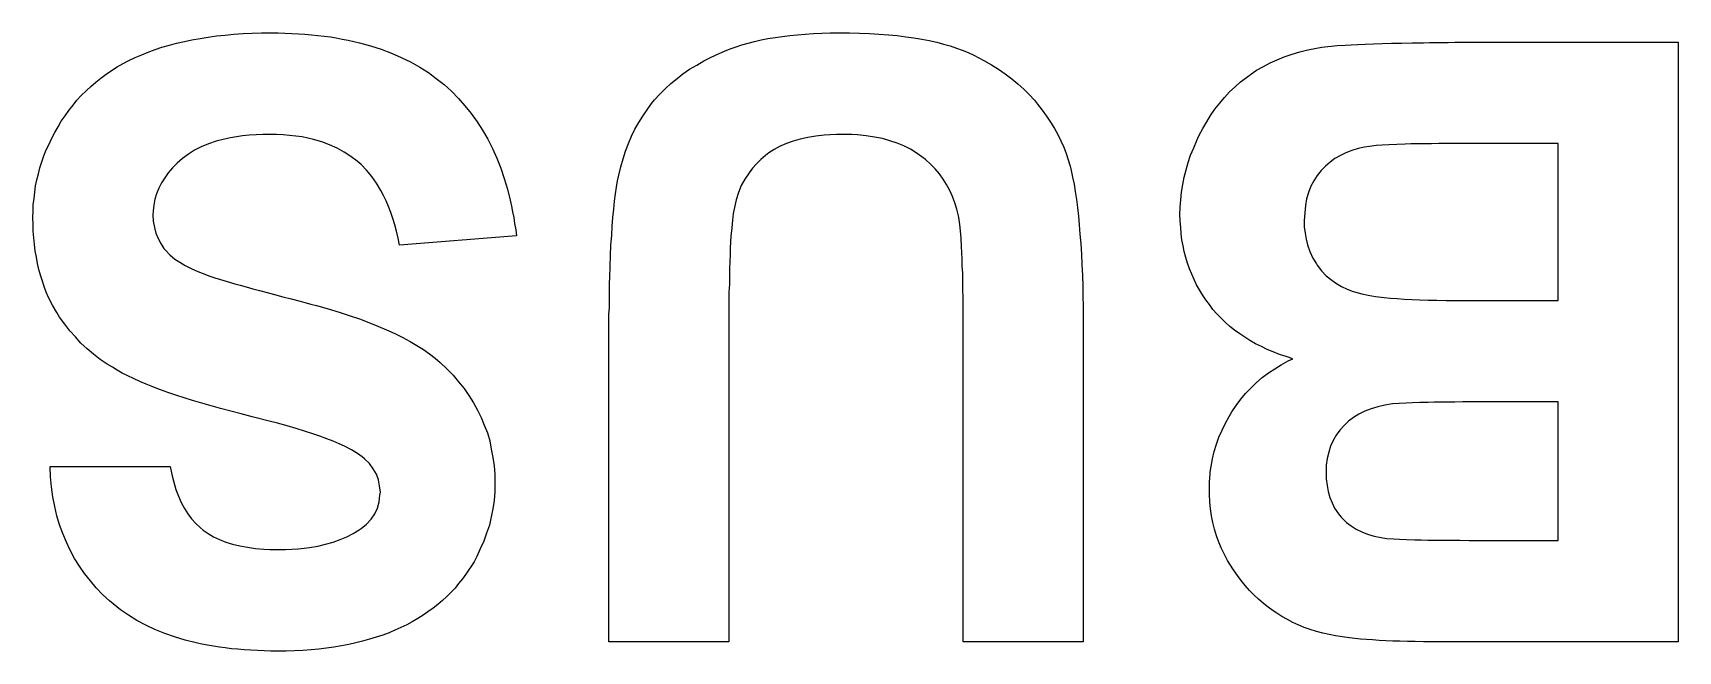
# Model space of a CAD drawing. Extents: x 132.5 to 157.1, y -74.2 to -51.1.
# Drawn here: x 148.475 to 152.656, y -69.58 to -68.009 of the extents above; entities that cross this region are included whole.
import ezdxf

# ---------------------------------------------------------------- set-up
doc = ezdxf.new("R2010")
doc.units = 0
doc.layers.add('BLACK', color=7, linetype='CONTINUOUS')

msp = doc.modelspace()

# ---------------------------------------------------------------- linework, layer by layer
at = {"layer": 'BLACK', "linetype": 'CONTINUOUS'}
for p, q in [((148.879, -68.0266), (148.9, -68.0229)), ((148.9, -68.0229), (148.92, -68.0196)), ((148.92, -68.0196), (148.942, -68.0168)), ((148.942, -68.0168), (148.964, -68.0145)), ((148.964, -68.0145), (148.986, -68.0125)), ((148.986, -68.0125), (149.009, -68.011)), ((149.009, -68.011), (149.032, -68.0099)), ((149.032, -68.0099), (149.056, -68.0093)), ((149.056, -68.0093), (149.08, -68.0091)), ((149.08, -68.0091), (149.098, -68.0092)), ((149.098, -68.0092), (149.115, -68.0096)), ((149.115, -68.0096), (149.133, -68.0102)), ((149.133, -68.0102), (149.15, -68.0111)), ((149.15, -68.0111), (149.166, -68.0123)), ((149.166, -68.0123), (149.183, -68.0137)), ((149.183, -68.0137), (149.199, -68.0153)), ((149.199, -68.0153), (149.215, -68.0173)), ((149.215, -68.0173), (149.231, -68.0195)), ((149.231, -68.0195), (149.246, -68.0219)), ((149.246, -68.0219), (149.261, -68.0246)), ((149.261, -68.0246), (149.276, -68.0275)), ((150.326, -68.0271), (150.343, -68.0237)), ((150.343, -68.0237), (150.361, -68.0206)), ((150.361, -68.0206), (150.38, -68.0179)), ((150.38, -68.0179), (150.399, -68.0155)), ((150.399, -68.0155), (150.418, -68.0136)), ((150.418, -68.0136), (150.438, -68.0119)), ((150.438, -68.0119), (150.459, -68.0107)), ((150.459, -68.0107), (150.48, -68.0098)), ((150.48, -68.0098), (150.501, -68.0092)), ((150.501, -68.0092), (150.524, -68.0091)), ((150.524, -68.0091), (150.55, -68.0092)), ((150.55, -68.0092), (150.576, -68.0098)), ((150.576, -68.0098), (150.601, -68.0108)), ((150.601, -68.0108), (150.625, -68.0122)), ((150.625, -68.0122), (150.649, -68.014)), ((150.649, -68.014), (150.671, -68.0161)), ((150.671, -68.0161), (150.693, -68.0187)), ((150.693, -68.0187), (150.714, -68.0216)), ((150.714, -68.0216), (150.734, -68.0249)), ((148.735, -68.0715), (148.752, -68.0644)), ((148.752, -68.0644), (148.768, -68.0577)), ((148.768, -68.0577), (148.786, -68.0514)), ((148.786, -68.0514), (148.803, -68.0456)), ((148.803, -68.0456), (148.822, -68.0402)), ((148.822, -68.0402), (148.84, -68.0352)), ((148.84, -68.0352), (148.86, -68.0307)), ((148.86, -68.0307), (148.879, -68.0266)), ((149.276, -68.0275), (149.291, -68.0308)), ((149.291, -68.0308), (149.305, -68.0342)), ((149.305, -68.0342), (149.333, -68.0419)), ((149.333, -68.0419), (149.36, -68.0507)), ((149.36, -68.0507), (149.386, -68.0604)), ((149.386, -68.0604), (149.411, -68.0712)), ((150.199, -68.0704), (150.219, -68.0611)), ((150.219, -68.0611), (150.233, -68.0552)), ((150.233, -68.0552), (150.247, -68.0496)), ((150.247, -68.0496), (150.262, -68.0444)), ((150.262, -68.0444), (150.277, -68.0395)), ((150.277, -68.0395), (150.293, -68.035)), ((150.293, -68.035), (150.309, -68.0309)), ((150.309, -68.0309), (150.326, -68.0271)), ((150.734, -68.0249), (150.753, -68.0287)), ((150.753, -68.0287), (150.772, -68.0328)), ((150.772, -68.0328), (150.789, -68.0373)), ((150.789, -68.0373), (150.806, -68.0422)), ((150.806, -68.0422), (150.822, -68.0475)), ((150.822, -68.0475), (150.837, -68.0532)), ((150.837, -68.0532), (150.852, -68.0592)), ((150.852, -68.0592), (150.866, -68.0657)), ((150.866, -68.0657), (150.879, -68.0723)), ((151.655, -68.0698), (151.675, -68.0632)), ((151.675, -68.0632), (151.695, -68.0574)), ((151.695, -68.0574), (151.715, -68.0523)), ((151.715, -68.0523), (151.737, -68.0481)), ((151.737, -68.0481), (151.751, -68.0457)), ((151.751, -68.0457), (151.766, -68.0436)), ((151.766, -68.0436), (151.774, -68.0428)), ((151.774, -68.0428), (151.79, -68.0413)), ((151.79, -68.0413), (151.81, -68.0399)), ((151.81, -68.0399), (151.825, -68.0391)), ((151.825, -68.0391), (151.842, -68.0383)), ((151.842, -68.0383), (151.861, -68.0375)), ((151.861, -68.0375), (151.882, -68.0368)), ((151.882, -68.0368), (151.904, -68.0362)), ((151.904, -68.0362), (151.928, -68.0355)), ((151.928, -68.0355), (151.953, -68.035)), ((151.953, -68.035), (151.98, -68.0344)), ((151.98, -68.0344), (152.009, -68.034)), ((152.009, -68.034), (152.024, -68.0337)), ((152.024, -68.0337), (152.04, -68.0335)), ((152.04, -68.0335), (152.056, -68.0333)), ((152.056, -68.0333), (152.072, -68.0331)), ((152.072, -68.0331), (152.089, -68.033)), ((152.089, -68.033), (152.106, -68.0328)), ((152.106, -68.0328), (152.123, -68.0326)), ((152.123, -68.0326), (152.142, -68.0325)), ((152.142, -68.0325), (152.656, -68.0325)), ((152.656, -68.0325), (152.656, -69.5566)), ((148.661, -68.1141), (148.675, -68.1047)), ((148.675, -68.1047), (148.689, -68.0957)), ((148.689, -68.0957), (148.704, -68.0872)), ((148.704, -68.0872), (148.719, -68.0791)), ((148.719, -68.0791), (148.735, -68.0715)), ((149.411, -68.0712), (149.435, -68.083)), ((149.435, -68.083), (149.458, -68.0959)), ((149.458, -68.0959), (149.48, -68.1098)), ((150.127, -68.1132), (150.144, -68.1016)), ((150.144, -68.1016), (150.162, -68.0907)), ((150.162, -68.0907), (150.18, -68.0803)), ((150.18, -68.0803), (150.199, -68.0704)), ((150.879, -68.0723), (150.892, -68.0792)), ((150.892, -68.0792), (150.911, -68.09)), ((150.911, -68.09), (150.929, -68.1013)), ((150.929, -68.1013), (150.946, -68.1132)), ((151.569, -68.1146), (151.585, -68.104)), ((151.585, -68.104), (151.602, -68.0943)), ((151.602, -68.0943), (151.619, -68.0853)), ((151.619, -68.0853), (151.637, -68.0772)), ((151.637, -68.0772), (151.655, -68.0698)), ((148.61, -68.1564), (148.622, -68.1452)), ((148.622, -68.1452), (148.635, -68.1343)), ((148.635, -68.1343), (148.648, -68.124)), ((148.648, -68.124), (148.661, -68.1141)), ((149.48, -68.1098), (149.5, -68.1247)), ((149.5, -68.1247), (149.52, -68.1406)), ((149.52, -68.1406), (149.539, -68.1575)), ((150.082, -68.151), (150.096, -68.1378)), ((150.096, -68.1378), (150.112, -68.1252)), ((150.112, -68.1252), (150.127, -68.1132)), ((150.946, -68.1132), (150.963, -68.1255)), ((150.963, -68.1255), (150.978, -68.1384)), ((150.978, -68.1384), (150.993, -68.1518)), ((151.516, -68.1592), (151.53, -68.1461)), ((151.53, -68.1461), (151.544, -68.1337)), ((151.544, -68.1337), (151.559, -68.122)), ((151.559, -68.122), (151.569, -68.1146)), ((148.577, -68.193), (148.587, -68.1803)), ((148.587, -68.1803), (148.598, -68.1681)), ((148.598, -68.1681), (148.61, -68.1564)), ((149.539, -68.1575), (149.557, -68.1754)), ((149.557, -68.1754), (149.573, -68.1943)), ((150.036, -68.2043), (150.047, -68.1889)), ((150.047, -68.1889), (150.055, -68.179)), ((150.055, -68.179), (150.068, -68.1648)), ((150.068, -68.1648), (150.082, -68.151)), ((150.993, -68.1518), (151.007, -68.1657)), ((151.007, -68.1657), (151.02, -68.1801)), ((151.02, -68.1801), (151.028, -68.19)), ((151.028, -68.19), (151.04, -68.2052)), ((151.479, -68.2027), (151.491, -68.1875)), ((151.491, -68.1875), (151.503, -68.173)), ((151.503, -68.173), (151.516, -68.1592)), ((148.539, -68.2479), (148.547, -68.2336)), ((148.547, -68.2336), (148.557, -68.2196)), ((148.557, -68.2196), (148.566, -68.2061)), ((148.566, -68.2061), (148.577, -68.193)), ((149.573, -68.1943), (149.589, -68.2141)), ((149.589, -68.2141), (149.604, -68.2348)), ((150.015, -68.2369), (150.025, -68.2203)), ((150.025, -68.2203), (150.036, -68.2043)), ((151.04, -68.2052), (151.051, -68.2205)), ((151.051, -68.2205), (151.061, -68.236)), ((151.458, -68.2351), (151.468, -68.2186)), ((151.468, -68.2186), (151.479, -68.2027)), ((148.523, -68.2769), (148.531, -68.2624)), ((148.531, -68.2624), (148.539, -68.2479)), ((148.977, -68.2756), (148.962, -68.2787)), ((148.992, -68.2729), (148.977, -68.2756)), ((149.008, -68.2708), (148.992, -68.2729)), ((149.025, -68.2691), (149.008, -68.2708)), ((149.042, -68.2679), (149.025, -68.2691)), ((149.059, -68.2672), (149.042, -68.2679)), ((149.077, -68.267), (149.059, -68.2672)), ((149.094, -68.2672), (149.077, -68.267)), ((149.111, -68.268), (149.094, -68.2672)), ((149.127, -68.2694), (149.111, -68.268)), ((149.143, -68.2712), (149.127, -68.2694)), ((149.159, -68.2736), (149.143, -68.2712)), ((149.174, -68.2766), (149.159, -68.2736)), ((149.604, -68.2348), (149.618, -68.2564)), ((149.618, -68.2564), (149.631, -68.2791)), ((149.989, -68.2903), (149.996, -68.2719)), ((149.996, -68.2719), (150.005, -68.2541)), ((150.005, -68.2541), (150.015, -68.2369)), ((150.444, -68.2745), (150.425, -68.2787)), ((150.465, -68.2712), (150.444, -68.2745)), ((150.486, -68.2689), (150.465, -68.2712)), ((150.501, -68.2678), (150.486, -68.2689)), ((150.517, -68.2672), (150.501, -68.2678)), ((150.533, -68.267), (150.517, -68.2672)), ((150.541, -68.267), (150.533, -68.267)), ((150.556, -68.2675), (150.541, -68.267)), ((150.571, -68.2684), (150.556, -68.2675)), ((150.593, -68.2705), (150.571, -68.2684)), ((150.614, -68.2737), (150.593, -68.2705)), ((150.634, -68.2778), (150.614, -68.2737)), ((151.061, -68.236), (151.071, -68.2516)), ((151.071, -68.2516), (151.08, -68.2673)), ((151.08, -68.2673), (151.087, -68.2831)), ((151.433, -68.2825), (151.438, -68.2703)), ((151.438, -68.2703), (151.448, -68.2523)), ((151.448, -68.2523), (151.458, -68.2351)), ((148.503, -68.3214), (148.509, -68.3065)), ((148.509, -68.3065), (148.516, -68.2916)), ((148.516, -68.2916), (148.523, -68.2769)), ((148.87, -68.3172), (148.855, -68.3282)), ((148.886, -68.3074), (148.87, -68.3172)), ((148.903, -68.2986), (148.886, -68.3074)), ((148.921, -68.2909), (148.903, -68.2986)), ((148.941, -68.2842), (148.921, -68.2909)), ((148.962, -68.2787), (148.941, -68.2842)), ((149.188, -68.28), (149.174, -68.2766)), ((149.209, -68.2862), (149.188, -68.28)), ((149.229, -68.2936), (149.209, -68.2862)), ((149.248, -68.3022), (149.229, -68.2936)), ((149.266, -68.312), (149.248, -68.3022)), ((149.283, -68.3229), (149.266, -68.312)), ((149.631, -68.2791), (149.643, -68.3026)), ((149.643, -68.3026), (149.654, -68.3271)), ((149.975, -68.3291), (149.981, -68.3094)), ((149.981, -68.3094), (149.989, -68.2903)), ((150.345, -68.314), (150.337, -68.3205)), ((150.359, -68.3051), (150.345, -68.314)), ((150.374, -68.2971), (150.359, -68.3051)), ((150.39, -68.29), (150.374, -68.2971)), ((150.407, -68.2839), (150.39, -68.29)), ((150.425, -68.2787), (150.407, -68.2839)), ((150.653, -68.283), (150.634, -68.2778)), ((150.671, -68.2892), (150.653, -68.283)), ((150.688, -68.2963), (150.671, -68.2892)), ((150.705, -68.3045), (150.688, -68.2963)), ((150.72, -68.3136), (150.705, -68.3045)), ((150.734, -68.3238), (150.72, -68.3136)), ((151.087, -68.2831), (151.095, -68.2991)), ((151.095, -68.2991), (151.101, -68.3153)), ((151.101, -68.3153), (151.106, -68.3315)), ((151.417, -68.3195), (151.425, -68.301)), ((151.425, -68.301), (151.433, -68.2825)), ((151.812, -68.3136), (151.798, -68.3205)), ((151.827, -68.3078), (151.812, -68.3136)), ((151.843, -68.3032), (151.827, -68.3078)), ((151.859, -68.2996), (151.843, -68.3032)), ((151.872, -68.2974), (151.859, -68.2996)), ((151.889, -68.2956), (151.872, -68.2974)), ((151.904, -68.2944), (151.889, -68.2956)), ((151.921, -68.2933), (151.904, -68.2944)), ((151.941, -68.2924), (151.921, -68.2933)), ((151.962, -68.2917), (151.941, -68.2924)), ((151.977, -68.2913), (151.962, -68.2917)), ((151.994, -68.291), (151.977, -68.2913)), ((152.011, -68.2907), (151.994, -68.291)), ((152.029, -68.2906), (152.011, -68.2907)), ((152.048, -68.2905), (152.029, -68.2906)), ((152.069, -68.2904), (152.048, -68.2905)), ((152.351, -68.2904), (152.069, -68.2904)), ((152.351, -68.689), (152.351, -68.2904)), ((148.489, -68.367), (148.493, -68.3517)), ((148.493, -68.3517), (148.498, -68.3365)), ((148.498, -68.3365), (148.503, -68.3214)), ((148.83, -68.352), (148.819, -68.3644)), ((148.842, -68.3399), (148.83, -68.352)), ((148.855, -68.3282), (148.842, -68.3399)), ((149.299, -68.3351), (149.283, -68.3229)), ((149.309, -68.3439), (149.299, -68.3351)), ((149.323, -68.3583), (149.309, -68.3439)), ((149.336, -68.374), (149.323, -68.3583)), ((149.654, -68.3271), (149.664, -68.3525)), ((149.664, -68.3525), (149.673, -68.3789)), ((149.964, -68.3703), (149.969, -68.3494)), ((149.969, -68.3494), (149.975, -68.3291)), ((150.304, -68.3527), (150.295, -68.3643)), ((150.314, -68.3415), (150.304, -68.3527)), ((150.325, -68.3308), (150.314, -68.3415)), ((150.337, -68.3205), (150.325, -68.3308)), ((150.743, -68.331), (150.734, -68.3238)), ((150.756, -68.3424), (150.743, -68.331)), ((150.768, -68.3545), (150.756, -68.3424)), ((150.779, -68.3672), (150.768, -68.3545)), ((151.106, -68.3315), (151.111, -68.3479)), ((151.111, -68.3479), (151.114, -68.3589)), ((151.114, -68.3589), (151.117, -68.3758)), ((151.401, -68.3758), (151.406, -68.3569)), ((151.406, -68.3569), (151.411, -68.3382)), ((151.411, -68.3382), (151.417, -68.3195)), ((151.749, -68.3589), (151.739, -68.3712)), ((151.76, -68.3477), (151.749, -68.3589)), ((151.772, -68.3375), (151.76, -68.3477)), ((151.784, -68.3284), (151.772, -68.3375)), ((151.798, -68.3205), (151.784, -68.3284)), ((148.48, -68.4138), (148.482, -68.3981)), ((148.482, -68.3981), (148.485, -68.3825)), ((148.485, -68.3825), (148.489, -68.367)), ((148.802, -68.3904), (148.795, -68.4039)), ((148.81, -68.3772), (148.802, -68.3904)), ((148.819, -68.3644), (148.81, -68.3772)), ((149.348, -68.3911), (149.336, -68.374)), ((149.359, -68.4095), (149.348, -68.3911)), ((149.673, -68.3789), (149.681, -68.4062)), ((149.956, -68.4184), (149.958, -68.4011)), ((149.958, -68.4011), (149.961, -68.3851)), ((149.961, -68.3851), (149.964, -68.3703)), ((150.275, -68.3972), (150.268, -68.4148)), ((150.284, -68.3804), (150.275, -68.3972)), ((150.295, -68.3643), (150.284, -68.3804)), ((150.788, -68.3805), (150.779, -68.3672)), ((150.797, -68.3945), (150.788, -68.3805)), ((150.805, -68.4092), (150.797, -68.3945)), ((151.117, -68.3758), (151.121, -68.3936)), ((151.121, -68.3936), (151.124, -68.4124)), ((151.394, -68.4137), (151.397, -68.3947)), ((151.397, -68.3947), (151.401, -68.3758)), ((151.723, -68.3989), (151.717, -68.4143)), ((151.73, -68.3846), (151.723, -68.3989)), ((151.739, -68.3712), (151.73, -68.3846)), ((148.476, -68.4457), (148.478, -68.4297)), ((148.478, -68.4297), (148.48, -68.4138)), ((148.785, -68.432), (148.782, -68.4466)), ((148.789, -68.4178), (148.785, -68.432)), ((148.795, -68.4039), (148.789, -68.4178)), ((149.366, -68.4225), (149.359, -68.4095)), ((149.373, -68.4361), (149.366, -68.4225)), ((149.379, -68.4503), (149.373, -68.4361)), ((149.681, -68.4062), (149.688, -68.4345)), ((149.688, -68.4345), (149.691, -68.449)), ((149.951, -68.4567), (149.953, -68.4369)), ((149.953, -68.4369), (149.956, -68.4184)), ((150.262, -68.4332), (150.258, -68.4524)), ((150.268, -68.4148), (150.262, -68.4332)), ((150.812, -68.4245), (150.805, -68.4092)), ((150.818, -68.4405), (150.812, -68.4245)), ((150.823, -68.4571), (150.818, -68.4405)), ((151.124, -68.4124), (151.127, -68.4321)), ((151.127, -68.4321), (151.13, -68.4528)), ((151.391, -68.4521), (151.392, -68.4329)), ((151.392, -68.4329), (151.394, -68.4137)), ((151.712, -68.4306), (151.709, -68.448)), ((151.717, -68.4143), (151.712, -68.4306)), ((148.475, -68.478), (148.476, -68.4618)), ((148.476, -68.4958), (148.475, -68.478)), ((148.476, -68.4618), (148.476, -68.4457)), ((148.781, -68.4616), (148.78, -68.4718)), ((148.78, -68.4718), (148.781, -68.4879)), ((148.782, -68.4466), (148.781, -68.4616)), ((149.385, -68.4652), (149.379, -68.4503)), ((149.39, -68.4806), (149.385, -68.4652)), ((149.395, -68.4966), (149.39, -68.4806)), ((149.691, -68.449), (149.694, -68.4637)), ((149.694, -68.4637), (149.697, -68.4786)), ((149.697, -68.4786), (149.699, -68.4938)), ((149.947, -68.5001), (149.949, -68.4778)), ((149.949, -68.4778), (149.951, -68.4567)), ((150.255, -68.4679), (150.253, -68.4852)), ((150.258, -68.4524), (150.255, -68.4679)), ((150.827, -68.4743), (150.823, -68.4571)), ((150.828, -68.4781), (150.827, -68.4743)), ((150.831, -68.4959), (150.828, -68.4781)), ((151.13, -68.4528), (151.132, -68.4745)), ((151.132, -68.4745), (151.134, -68.4972)), ((151.39, -68.4714), (151.391, -68.4521)), ((151.391, -68.4857), (151.39, -68.4714)), ((151.707, -68.4663), (151.706, -68.4857)), ((151.709, -68.448), (151.707, -68.4663)), ((148.476, -68.5132), (148.476, -68.4958)), ((148.477, -68.5302), (148.476, -68.5132)), ((148.781, -68.4879), (148.784, -68.5032)), ((148.784, -68.5032), (148.787, -68.5178)), ((148.787, -68.5178), (148.793, -68.5316)), ((149.399, -68.5133), (149.395, -68.4966)), ((149.403, -68.5305), (149.399, -68.5133)), ((149.704, -68.5249), (149.407, -68.5483)), ((149.699, -68.4938), (149.702, -68.5092)), ((149.702, -68.5092), (149.704, -68.5249)), ((149.944, -68.5485), (149.946, -68.5237)), ((149.946, -68.5237), (149.947, -68.5001)), ((150.249, -68.5254), (150.248, -68.5404)), ((150.251, -68.5044), (150.249, -68.5254)), ((150.253, -68.4852), (150.251, -68.5044)), ((150.832, -68.5121), (150.831, -68.4959)), ((150.834, -68.5307), (150.832, -68.5121)), ((151.134, -68.4972), (151.136, -68.5209)), ((151.136, -68.5209), (151.138, -68.5455)), ((151.391, -68.4877), (151.391, -68.4857)), ((151.392, -68.5037), (151.391, -68.4877)), ((151.393, -68.5194), (151.392, -68.5037)), ((151.395, -68.5349), (151.393, -68.5194)), ((151.706, -68.4857), (151.706, -68.5021)), ((151.706, -68.5021), (151.708, -68.5179)), ((151.708, -68.5179), (151.711, -68.5331)), ((148.479, -68.5469), (148.477, -68.5302)), ((148.481, -68.5633), (148.479, -68.5469)), ((148.484, -68.5793), (148.481, -68.5633)), ((148.793, -68.5316), (148.8, -68.5446)), ((148.8, -68.5446), (148.808, -68.5568)), ((148.808, -68.5568), (148.812, -68.5615)), ((148.812, -68.5615), (148.823, -68.5729)), ((149.407, -68.5483), (149.403, -68.5305)), ((149.943, -68.5746), (149.944, -68.5485)), ((150.248, -68.5404), (150.247, -68.5562)), ((150.247, -68.5562), (150.247, -68.5728)), ((150.835, -68.5518), (150.834, -68.5307)), ((150.836, -68.5672), (150.835, -68.5518)), ((150.837, -68.5837), (150.836, -68.5672)), ((151.138, -68.5455), (151.14, -68.5711)), ((151.398, -68.5501), (151.395, -68.5349)), ((151.401, -68.565), (151.398, -68.5501)), ((151.405, -68.5796), (151.401, -68.565)), ((151.711, -68.5331), (151.714, -68.5476)), ((151.714, -68.5476), (151.72, -68.5649)), ((151.72, -68.5649), (151.728, -68.5811)), ((148.487, -68.5949), (148.484, -68.5793)), ((148.49, -68.6102), (148.487, -68.5949)), ((148.494, -68.6251), (148.49, -68.6102)), ((148.823, -68.5729), (148.836, -68.5837)), ((148.836, -68.5837), (148.848, -68.5921)), ((148.848, -68.5921), (148.862, -68.6001)), ((148.862, -68.6001), (148.877, -68.6079)), ((148.877, -68.6079), (148.894, -68.6154)), ((149.941, -68.6306), (149.942, -68.602)), ((149.942, -68.602), (149.943, -68.5746)), ((150.246, -68.5903), (150.245, -68.6085)), ((150.245, -68.6085), (150.245, -68.6275)), ((150.247, -68.5728), (150.246, -68.5903)), ((150.837, -68.6012), (150.837, -68.5837)), ((150.838, -68.6199), (150.837, -68.6012)), ((151.14, -68.5711), (151.141, -68.5976)), ((151.141, -68.5976), (151.142, -68.6252)), ((151.409, -68.594), (151.405, -68.5796)), ((151.414, -68.6082), (151.409, -68.594)), ((151.42, -68.622), (151.414, -68.6082)), ((151.728, -68.5811), (151.737, -68.5963)), ((151.737, -68.5963), (151.739, -68.5993)), ((151.739, -68.5993), (151.75, -68.6133)), ((148.499, -68.6396), (148.494, -68.6251)), ((148.504, -68.6538), (148.499, -68.6396)), ((148.894, -68.6154), (148.912, -68.6225)), ((148.912, -68.6225), (148.922, -68.626)), ((148.922, -68.626), (148.937, -68.6312)), ((148.937, -68.6312), (148.952, -68.6358)), ((148.952, -68.6358), (148.969, -68.6409)), ((148.969, -68.6409), (148.988, -68.6464)), ((148.988, -68.6464), (149.002, -68.6505)), ((149.002, -68.6505), (149.017, -68.6547)), ((149.94, -68.6453), (149.941, -68.6306)), ((149.94, -68.6604), (149.94, -68.6453)), ((150.245, -68.6474), (150.244, -68.668)), ((150.245, -68.6275), (150.245, -68.6474)), ((150.838, -68.6396), (150.838, -68.6199)), ((150.838, -68.6604), (150.838, -68.6396)), ((151.142, -68.6252), (151.143, -68.6537)), ((151.426, -68.6356), (151.42, -68.622)), ((151.432, -68.649), (151.426, -68.6356)), ((151.44, -68.662), (151.432, -68.649)), ((151.75, -68.6133), (151.762, -68.6261)), ((151.762, -68.6261), (151.776, -68.6376)), ((151.776, -68.6376), (151.788, -68.6459)), ((151.788, -68.6459), (151.801, -68.6534)), ((148.509, -68.6677), (148.504, -68.6538)), ((148.515, -68.6811), (148.509, -68.6677)), ((148.525, -68.7007), (148.515, -68.6811)), ((149.017, -68.6547), (149.034, -68.6592)), ((149.034, -68.6592), (149.051, -68.664)), ((149.051, -68.664), (149.07, -68.6689)), ((149.07, -68.6689), (149.089, -68.6741)), ((149.089, -68.6741), (149.11, -68.6795)), ((149.11, -68.6795), (149.131, -68.6852)), ((149.131, -68.6852), (149.154, -68.6911)), ((149.154, -68.6911), (149.166, -68.6942)), ((149.94, -68.6758), (149.94, -68.6604)), ((149.94, -68.6915), (149.94, -68.6758)), ((149.94, -68.7076), (149.94, -68.6915)), ((150.244, -68.668), (150.244, -68.6895)), ((150.244, -68.6895), (150.244, -68.7117)), ((150.839, -68.6823), (150.838, -68.6604)), ((150.839, -68.7053), (150.839, -68.6823)), ((151.143, -68.6537), (151.143, -68.6832)), ((151.143, -68.6832), (151.144, -68.6983)), ((151.447, -68.6748), (151.44, -68.662)), ((151.456, -68.6874), (151.447, -68.6748)), ((151.465, -68.6996), (151.456, -68.6874)), ((151.801, -68.6534), (151.815, -68.6601)), ((151.815, -68.6601), (151.83, -68.6661)), ((151.83, -68.6661), (151.834, -68.6674)), ((151.834, -68.6674), (151.852, -68.6725)), ((151.852, -68.6725), (151.868, -68.6758)), ((151.868, -68.6758), (151.887, -68.6788)), ((151.887, -68.6788), (151.909, -68.6814)), ((151.909, -68.6814), (151.925, -68.6829)), ((151.925, -68.6829), (151.942, -68.6843)), ((151.942, -68.6843), (151.96, -68.6855)), ((151.96, -68.6855), (151.979, -68.6865)), ((151.979, -68.6865), (151.999, -68.6873)), ((151.999, -68.6873), (152.021, -68.688)), ((152.021, -68.688), (152.043, -68.6885)), ((152.043, -68.6885), (152.067, -68.6888)), ((152.067, -68.6888), (152.092, -68.689)), ((152.092, -68.689), (152.105, -68.689)), ((152.105, -68.689), (152.351, -68.689)), ((148.536, -68.7194), (148.525, -68.7007)), ((148.543, -68.7315), (148.536, -68.7194)), ((148.556, -68.749), (148.543, -68.7315)), ((149.166, -68.6942), (149.181, -68.6981)), ((149.181, -68.6981), (149.196, -68.7021)), ((149.196, -68.7021), (149.211, -68.7061)), ((149.211, -68.7061), (149.225, -68.7102)), ((149.225, -68.7102), (149.253, -68.7186)), ((149.253, -68.7186), (149.279, -68.7272)), ((149.279, -68.7272), (149.305, -68.736)), ((149.939, -68.7239), (149.94, -68.7076)), ((149.939, -68.7406), (149.939, -68.7239)), ((150.244, -68.7117), (150.244, -69.5566)), ((150.839, -68.7293), (150.839, -68.7053)), ((150.839, -69.5566), (150.839, -68.7293)), ((151.144, -68.6983), (151.144, -68.7136)), ((151.144, -68.7136), (151.144, -68.7292)), ((151.144, -68.7292), (151.144, -68.7451)), ((151.474, -68.7116), (151.465, -68.6996)), ((151.484, -68.723), (151.474, -68.7116)), ((151.495, -68.7341), (151.484, -68.723)), ((151.506, -68.7446), (151.495, -68.7341)), ((148.569, -68.7658), (148.556, -68.749)), ((148.583, -68.7818), (148.569, -68.7658)), ((149.305, -68.736), (149.329, -68.745)), ((149.329, -68.745), (149.352, -68.7542)), ((149.352, -68.7542), (149.374, -68.7636)), ((149.374, -68.7636), (149.395, -68.7732)), ((149.395, -68.7732), (149.415, -68.7831)), ((149.939, -68.7575), (149.939, -68.7406)), ((149.939, -69.5566), (149.939, -68.7575)), ((151.144, -68.7451), (151.144, -69.5566)), ((151.517, -68.7548), (151.506, -68.7446)), ((151.529, -68.7645), (151.517, -68.7548)), ((151.542, -68.7737), (151.529, -68.7645)), ((151.555, -68.7825), (151.542, -68.7737)), ((148.597, -68.7971), (148.583, -68.7818)), ((148.613, -68.8117), (148.597, -68.7971)), ((148.629, -68.8255), (148.613, -68.8117)), ((149.415, -68.7831), (149.434, -68.7931)), ((149.434, -68.7931), (149.451, -68.8034)), ((149.451, -68.8034), (149.468, -68.8139)), ((149.468, -68.8139), (149.483, -68.8245)), ((151.568, -68.7909), (151.555, -68.7825)), ((151.582, -68.7988), (151.568, -68.7909)), ((151.597, -68.8063), (151.582, -68.7988)), ((151.612, -68.8133), (151.597, -68.8063)), ((151.627, -68.8199), (151.612, -68.8133)), ((148.646, -68.8387), (148.629, -68.8255)), ((148.664, -68.8511), (148.646, -68.8387)), ((148.677, -68.8589), (148.664, -68.8511)), ((148.689, -68.8665), (148.677, -68.8589)), ((149.483, -68.8245), (149.497, -68.8354)), ((149.497, -68.8354), (149.51, -68.8466)), ((149.51, -68.8466), (149.527, -68.8625)), ((151.643, -68.8261), (151.627, -68.8199)), ((151.631, -68.8624), (151.647, -68.8522)), ((151.66, -68.8318), (151.643, -68.8261)), ((151.647, -68.8522), (151.665, -68.8428)), ((151.677, -68.837), (151.66, -68.8318)), ((151.665, -68.8428), (151.677, -68.837)), ((148.702, -68.8737), (148.689, -68.8665)), ((148.716, -68.8807), (148.702, -68.8737)), ((148.731, -68.8877), (148.716, -68.8807)), ((148.747, -68.8948), (148.731, -68.8877)), ((148.763, -68.9017), (148.747, -68.8948)), ((148.78, -68.9087), (148.763, -68.9017)), ((149.527, -68.8625), (149.543, -68.8789)), ((149.543, -68.8789), (149.557, -68.8958)), ((149.557, -68.8958), (149.571, -68.913)), ((151.571, -68.911), (151.585, -68.8976)), ((151.585, -68.8976), (151.599, -68.8851)), ((151.599, -68.8851), (151.615, -68.8733)), ((151.615, -68.8733), (151.631, -68.8624)), ((148.799, -68.9157), (148.78, -68.9087)), ((148.818, -68.9226), (148.799, -68.9157)), ((148.838, -68.9295), (148.818, -68.9226)), ((148.859, -68.9364), (148.838, -68.9295)), ((148.881, -68.9433), (148.859, -68.9364)), ((148.904, -68.9502), (148.881, -68.9433)), ((149.571, -68.913), (149.583, -68.9307)), ((149.583, -68.9307), (149.595, -68.9489)), ((151.533, -68.9557), (151.545, -68.94)), ((151.545, -68.94), (151.557, -68.9251)), ((151.557, -68.9251), (151.571, -68.911)), ((148.928, -68.9571), (148.904, -68.9502)), ((148.952, -68.9639), (148.928, -68.9571)), ((148.978, -68.9707), (148.952, -68.9639)), ((149.004, -68.9775), (148.978, -68.9707)), ((149.032, -68.9843), (149.004, -68.9775)), ((149.046, -68.9877), (149.032, -68.9843)), ((149.595, -68.9489), (149.605, -68.9674)), ((149.605, -68.9674), (149.614, -68.9864)), ((149.614, -68.9864), (149.622, -69.0058)), ((151.506, -69.0008), (151.515, -68.9836)), ((151.515, -68.9836), (151.522, -68.9722)), ((151.522, -68.9722), (151.533, -68.9557)), ((151.831, -68.9864), (151.818, -68.996)), ((151.845, -68.9779), (151.831, -68.9864)), ((151.86, -68.9705), (151.845, -68.9779)), ((151.876, -68.9642), (151.86, -68.9705)), ((151.893, -68.9591), (151.876, -68.9642)), ((151.911, -68.955), (151.893, -68.9591)), ((151.93, -68.9521), (151.911, -68.955)), ((151.947, -68.9506), (151.93, -68.9521)), ((151.965, -68.9496), (151.947, -68.9506)), ((151.981, -68.9489), (151.965, -68.9496)), ((152, -68.9484), (151.981, -68.9489)), ((152.021, -68.9479), (152, -68.9484)), ((152.036, -68.9477), (152.021, -68.9479)), ((152.053, -68.9474), (152.036, -68.9477)), ((152.07, -68.9473), (152.053, -68.9474)), ((152.089, -68.9471), (152.07, -68.9473)), ((152.109, -68.947), (152.089, -68.9471)), ((152.129, -68.947), (152.109, -68.947)), ((152.151, -68.9469), (152.129, -68.947)), ((152.351, -68.9469), (152.151, -68.9469)), ((152.351, -69.2987), (152.351, -68.9469)), ((149.072, -68.9945), (149.046, -68.9877)), ((149.097, -69.0012), (149.072, -68.9945)), ((149.121, -69.0079), (149.097, -69.0012)), ((149.144, -69.0145), (149.121, -69.0079)), ((149.165, -69.021), (149.144, -69.0145)), ((149.186, -69.0275), (149.165, -69.021)), ((149.204, -69.034), (149.186, -69.0275)), ((149.622, -69.0058), (149.63, -69.0257)), ((149.63, -69.0257), (149.636, -69.046)), ((151.489, -69.0363), (151.497, -69.0184)), ((151.497, -69.0184), (151.506, -69.0008)), ((151.796, -69.0184), (151.787, -69.031)), ((151.807, -69.0067), (151.796, -69.0184)), ((151.818, -68.996), (151.807, -69.0067)), ((149.222, -69.0403), (149.204, -69.034)), ((149.238, -69.0467), (149.222, -69.0403)), ((149.253, -69.053), (149.238, -69.0467)), ((149.267, -69.0592), (149.253, -69.053)), ((149.285, -69.0684), (149.267, -69.0592)), ((149.3, -69.0775), (149.285, -69.0684)), ((149.636, -69.046), (149.64, -69.0667)), ((149.64, -69.0667), (149.644, -69.0879)), ((151.477, -69.0729), (151.483, -69.0545)), ((151.483, -69.0545), (151.489, -69.0363)), ((151.773, -69.0589), (151.768, -69.0742)), ((151.779, -69.0445), (151.773, -69.0589)), ((151.787, -69.031), (151.779, -69.0445)), ((148.52, -69.1374), (148.519, -69.1111)), ((148.519, -69.1111), (148.824, -69.1111)), ((148.824, -69.1111), (148.828, -69.1316)), ((149.312, -69.0865), (149.3, -69.0775)), ((149.318, -69.0913), (149.312, -69.0865)), ((149.33, -69.1036), (149.318, -69.0913)), ((149.34, -69.1167), (149.33, -69.1036)), ((149.644, -69.0879), (149.647, -69.1095)), ((149.647, -69.1095), (149.649, -69.1315)), ((151.467, -69.1254), (151.469, -69.1109)), ((151.469, -69.1109), (151.473, -69.0917)), ((151.473, -69.0917), (151.477, -69.0729)), ((151.764, -69.0903), (151.762, -69.1074)), ((151.762, -69.1074), (151.762, -69.1254)), ((151.768, -69.0742), (151.764, -69.0903)), ((148.522, -69.163), (148.52, -69.1374)), ((148.828, -69.1316), (148.833, -69.151)), ((148.833, -69.151), (148.838, -69.1693)), ((149.348, -69.1305), (149.34, -69.1167)), ((149.353, -69.145), (149.348, -69.1305)), ((149.356, -69.1603), (149.353, -69.145)), ((149.649, -69.1315), (149.649, -69.1539)), ((151.465, -69.15), (151.467, -69.1303)), ((151.465, -69.1701), (151.465, -69.15)), ((151.467, -69.1303), (151.467, -69.1254)), ((151.762, -69.1254), (151.762, -69.1426)), ((151.762, -69.1426), (151.764, -69.159)), ((148.526, -69.188), (148.522, -69.163)), ((148.531, -69.2124), (148.526, -69.188)), ((148.838, -69.1693), (148.845, -69.1865)), ((148.845, -69.1865), (148.852, -69.2026)), ((149.355, -69.2005), (149.357, -69.1834)), ((149.358, -69.1763), (149.356, -69.1603)), ((149.357, -69.1834), (149.358, -69.1763)), ((149.649, -69.1757), (149.647, -69.1971)), ((149.649, -69.1539), (149.649, -69.1757)), ((151.465, -69.1824), (151.465, -69.1701)), ((151.466, -69.2007), (151.465, -69.1824)), ((151.764, -69.159), (151.767, -69.1746)), ((151.767, -69.1746), (151.771, -69.1894)), ((151.771, -69.1894), (151.777, -69.2033)), ((148.536, -69.236), (148.531, -69.2124)), ((148.543, -69.259), (148.536, -69.236)), ((148.852, -69.2026), (148.86, -69.2176)), ((148.86, -69.2176), (148.869, -69.2314)), ((148.869, -69.2314), (148.878, -69.2441)), ((149.335, -69.2448), (149.344, -69.2312)), ((149.344, -69.2312), (149.351, -69.2164)), ((149.351, -69.2164), (149.355, -69.2005)), ((149.644, -69.2183), (149.64, -69.2392)), ((149.647, -69.1971), (149.644, -69.2183)), ((151.468, -69.2186), (151.466, -69.2007)), ((151.47, -69.2362), (151.468, -69.2186)), ((151.474, -69.2535), (151.47, -69.2362)), ((151.777, -69.2033), (151.783, -69.2164)), ((151.783, -69.2164), (151.793, -69.2316)), ((151.793, -69.2316), (151.8, -69.24)), ((148.551, -69.2813), (148.543, -69.259)), ((148.878, -69.2441), (148.889, -69.2558)), ((148.889, -69.2558), (148.9, -69.2663)), ((148.9, -69.2663), (148.908, -69.2726)), ((148.908, -69.2726), (148.92, -69.2815)), ((149.289, -69.2811), (149.304, -69.2719)), ((149.304, -69.2719), (149.309, -69.2686)), ((149.309, -69.2686), (149.323, -69.2573)), ((149.323, -69.2573), (149.335, -69.2448)), ((149.635, -69.2599), (149.628, -69.2803)), ((149.64, -69.2392), (149.635, -69.2599)), ((151.478, -69.2704), (151.474, -69.2535)), ((151.483, -69.2869), (151.478, -69.2704)), ((151.8, -69.24), (151.813, -69.2529)), ((151.813, -69.2529), (151.825, -69.262)), ((151.825, -69.262), (151.838, -69.2701)), ((151.838, -69.2701), (151.852, -69.277)), ((151.852, -69.277), (151.867, -69.2829)), ((148.56, -69.303), (148.551, -69.2813)), ((148.57, -69.3239), (148.56, -69.303)), ((148.92, -69.2815), (148.934, -69.2895)), ((148.934, -69.2895), (148.949, -69.2966)), ((148.949, -69.2966), (148.965, -69.3028)), ((148.965, -69.3028), (148.982, -69.3081)), ((148.982, -69.3081), (149.001, -69.3126)), ((149.001, -69.3126), (149.02, -69.3163)), ((149.02, -69.3163), (149.041, -69.319)), ((149.041, -69.319), (149.062, -69.3209)), ((149.062, -69.3209), (149.077, -69.3217)), ((149.133, -69.3213), (149.149, -69.3202)), ((149.149, -69.3202), (149.164, -69.3188)), ((149.164, -69.3188), (149.178, -69.3169)), ((149.178, -69.3169), (149.199, -69.3133)), ((149.199, -69.3133), (149.219, -69.3087)), ((149.219, -69.3087), (149.238, -69.3032)), ((149.238, -69.3032), (149.256, -69.2968)), ((149.256, -69.2968), (149.273, -69.2895)), ((149.273, -69.2895), (149.289, -69.2811)), ((149.612, -69.3202), (149.603, -69.3398)), ((149.621, -69.3004), (149.612, -69.3202)), ((149.628, -69.2803), (149.621, -69.3004)), ((151.489, -69.3031), (151.483, -69.2869)), ((151.496, -69.3189), (151.489, -69.3031)), ((151.503, -69.3344), (151.496, -69.3189)), ((151.867, -69.2829), (151.884, -69.2877)), ((151.884, -69.2877), (151.901, -69.2914)), ((151.901, -69.2914), (151.915, -69.2935)), ((151.915, -69.2935), (151.933, -69.295)), ((151.933, -69.295), (151.948, -69.2958)), ((151.948, -69.2958), (151.966, -69.2964)), ((151.966, -69.2964), (151.987, -69.297)), ((151.987, -69.297), (152.003, -69.2974)), ((152.003, -69.2974), (152.02, -69.2977)), ((152.02, -69.2977), (152.038, -69.2979)), ((152.038, -69.2979), (152.058, -69.2982)), ((152.058, -69.2982), (152.079, -69.2983)), ((152.079, -69.2983), (152.101, -69.2985)), ((152.101, -69.2985), (152.125, -69.2986)), ((152.125, -69.2986), (152.15, -69.2986)), ((152.15, -69.2986), (152.176, -69.2987)), ((152.176, -69.2987), (152.351, -69.2987)), ((148.581, -69.3443), (148.57, -69.3239)), ((148.593, -69.3639), (148.581, -69.3443)), ((149.077, -69.3217), (149.093, -69.3221)), ((149.093, -69.3221), (149.101, -69.3221)), ((149.101, -69.3221), (149.117, -69.3219)), ((149.117, -69.3219), (149.133, -69.3213)), ((149.596, -69.3528), (149.588, -69.3656)), ((149.603, -69.3398), (149.596, -69.3528)), ((151.511, -69.3496), (151.503, -69.3344)), ((151.517, -69.3595), (151.511, -69.3496)), ((151.526, -69.3739), (151.517, -69.3595)), ((148.606, -69.3829), (148.593, -69.3639)), ((148.621, -69.4012), (148.606, -69.3829)), ((148.636, -69.4189), (148.621, -69.4012)), ((149.567, -69.3966), (149.557, -69.4084)), ((149.575, -69.3845), (149.567, -69.3966)), ((149.584, -69.3719), (149.575, -69.3845)), ((149.588, -69.3656), (149.584, -69.3719)), ((151.536, -69.3877), (151.526, -69.3739)), ((151.546, -69.4009), (151.536, -69.3877)), ((151.556, -69.4136), (151.546, -69.4009)), ((148.652, -69.4358), (148.636, -69.4189)), ((148.67, -69.4522), (148.652, -69.4358)), ((149.527, -69.4415), (149.516, -69.4517)), ((149.537, -69.4308), (149.527, -69.4415)), ((149.548, -69.4198), (149.537, -69.4308)), ((149.557, -69.4084), (149.548, -69.4198)), ((151.567, -69.4257), (151.556, -69.4136)), ((151.578, -69.4373), (151.567, -69.4257)), ((151.59, -69.4483), (151.578, -69.4373)), ((148.679, -69.46), (148.67, -69.4522)), ((148.698, -69.475), (148.679, -69.46)), ((148.718, -69.489), (148.698, -69.475)), ((149.479, -69.4802), (149.467, -69.4889)), ((149.492, -69.4711), (149.479, -69.4802)), ((149.504, -69.4616), (149.492, -69.4711)), ((149.516, -69.4517), (149.504, -69.4616)), ((151.602, -69.4587), (151.59, -69.4483)), ((151.614, -69.4685), (151.602, -69.4587)), ((151.627, -69.4778), (151.614, -69.4685)), ((151.636, -69.4837), (151.627, -69.4778)), ((151.649, -69.4921), (151.636, -69.4837)), ((148.739, -69.502), (148.718, -69.489)), ((148.762, -69.514), (148.739, -69.502)), ((148.785, -69.525), (148.762, -69.514)), ((148.81, -69.5349), (148.785, -69.525)), ((149.395, -69.5269), (149.38, -69.5333)), ((149.41, -69.5201), (149.395, -69.5269)), ((149.425, -69.5129), (149.41, -69.5201)), ((149.439, -69.5053), (149.425, -69.5129)), ((149.453, -69.4973), (149.439, -69.5053)), ((149.467, -69.4889), (149.453, -69.4973)), ((151.663, -69.4999), (151.649, -69.4921)), ((151.677, -69.5071), (151.663, -69.4999)), ((151.692, -69.5137), (151.677, -69.5071)), ((151.706, -69.5198), (151.692, -69.5137)), ((151.721, -69.5252), (151.706, -69.5198)), ((151.737, -69.5301), (151.721, -69.5252)), ((148.835, -69.5439), (148.81, -69.5349)), ((148.862, -69.5519), (148.835, -69.5439)), ((148.89, -69.5589), (148.862, -69.5519)), ((148.904, -69.562), (148.89, -69.5589)), ((148.919, -69.5649), (148.904, -69.562)), ((148.934, -69.5675), (148.919, -69.5649)), ((148.949, -69.5699), (148.934, -69.5675)), ((148.964, -69.572), (148.949, -69.5699)), ((149.24, -69.5699), (149.221, -69.5726)), ((149.259, -69.5667), (149.24, -69.5699)), ((149.278, -69.5632), (149.259, -69.5667)), ((149.296, -69.5593), (149.278, -69.5632)), ((149.313, -69.5549), (149.296, -69.5593)), ((149.33, -69.5501), (149.313, -69.5549)), ((149.347, -69.545), (149.33, -69.5501)), ((149.364, -69.5393), (149.347, -69.545)), ((149.38, -69.5333), (149.364, -69.5393)), ((150.244, -69.5566), (149.939, -69.5566)), ((151.144, -69.5566), (150.839, -69.5566)), ((151.753, -69.5344), (151.737, -69.5301)), ((151.769, -69.5381), (151.753, -69.5344)), ((151.785, -69.5412), (151.769, -69.5381)), ((151.791, -69.5421), (151.785, -69.5412)), ((151.808, -69.5448), (151.791, -69.5421)), ((151.828, -69.5472), (151.808, -69.5448)), ((151.849, -69.5493), (151.828, -69.5472)), ((151.864, -69.5506), (151.849, -69.5493)), ((151.879, -69.5517), (151.864, -69.5506)), ((151.896, -69.5527), (151.879, -69.5517)), ((151.913, -69.5536), (151.896, -69.5527)), ((151.931, -69.5544), (151.913, -69.5536)), ((151.949, -69.5551), (151.931, -69.5544)), ((151.968, -69.5556), (151.949, -69.5551)), ((151.988, -69.556), (151.968, -69.5556)), ((152.009, -69.5563), (151.988, -69.556)), ((152.03, -69.5565), (152.009, -69.5563)), ((152.052, -69.5566), (152.03, -69.5565)), ((152.656, -69.5566), (152.052, -69.5566)), ((148.98, -69.5739), (148.964, -69.572)), ((148.996, -69.5755), (148.98, -69.5739)), ((149.012, -69.5769), (148.996, -69.5755)), ((149.029, -69.578), (149.012, -69.5769)), ((149.046, -69.5789), (149.029, -69.578)), ((149.063, -69.5795), (149.046, -69.5789)), ((149.08, -69.5799), (149.063, -69.5795)), ((149.098, -69.58), (149.08, -69.5799)), ((149.119, -69.5798), (149.098, -69.58)), ((149.14, -69.5792), (149.119, -69.5798)), ((149.161, -69.5782), (149.14, -69.5792)), ((149.182, -69.5767), (149.161, -69.5782)), ((149.202, -69.5748), (149.182, -69.5767)), ((149.221, -69.5726), (149.202, -69.5748))]:
    msp.add_line(p, q, dxfattribs=at)

doc.saveas('drawing.dxf')
